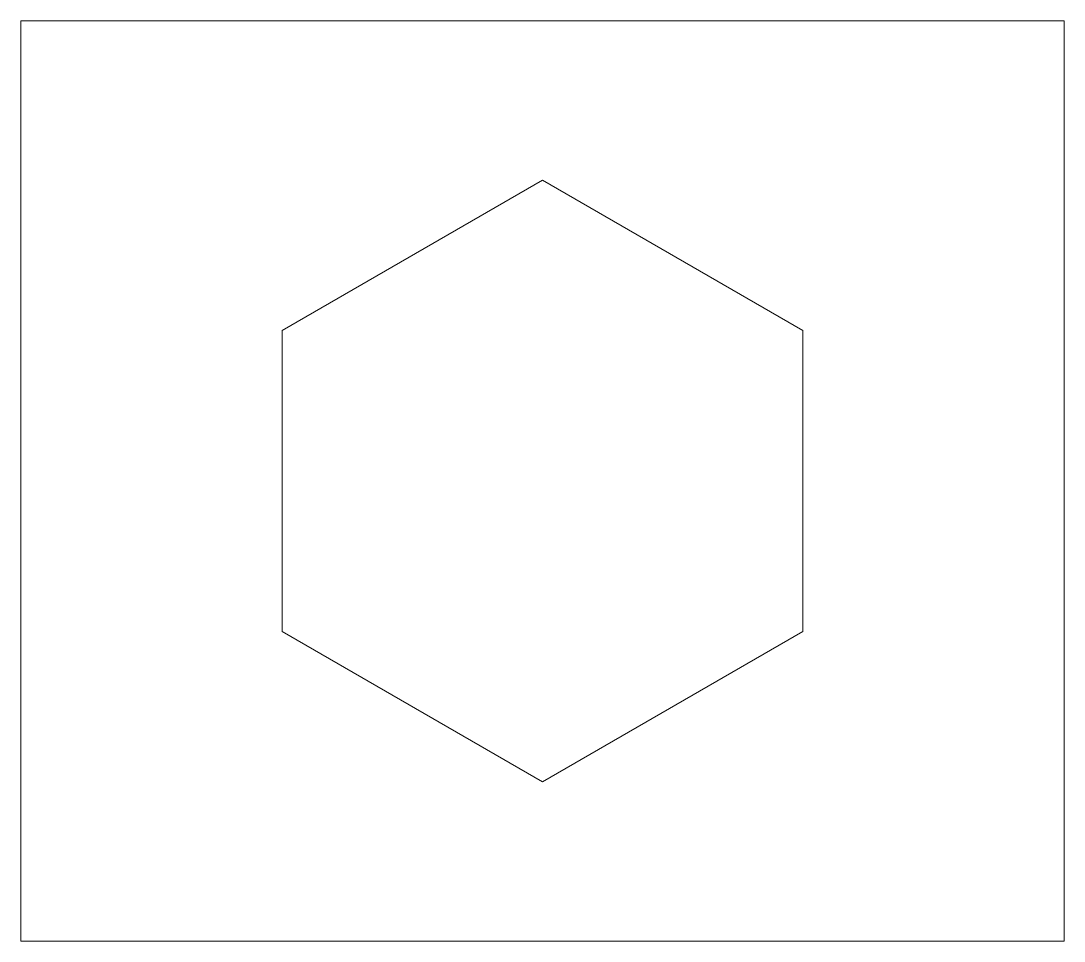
# Model space of a CAD drawing. Header units: millimetres. Extents: x -50 to 50, y -44 to 44.
import ezdxf

# ---------------------------------------------------------------- set-up
doc = ezdxf.new("R2010")
doc.units = ezdxf.units.MM

msp = doc.modelspace()

# ---------------------------------------------------------------- linework, layer by layer
at = {"color": 7, "linetype": 'Continuous', "lineweight": 15}
for p, q in [((50.31, 44.35), (-50.31, 44.35)), ((-50.31, 44.35), (-50.31, -44.35)), ((50.31, -44.35), (50.31, 44.35)), ((0, 28.99), (-25.11, 14.5)), ((25.11, 14.5), (0, 28.99)), ((-25.11, 14.5), (-25.11, -14.5)), ((25.11, -14.5), (25.11, 14.5)), ((-25.11, -14.5), (0, -28.99)), ((0, -28.99), (25.11, -14.5)), ((-50.31, -44.35), (50.31, -44.35))]:
    msp.add_line(p, q, dxfattribs=at)

doc.saveas('drawing.dxf')
